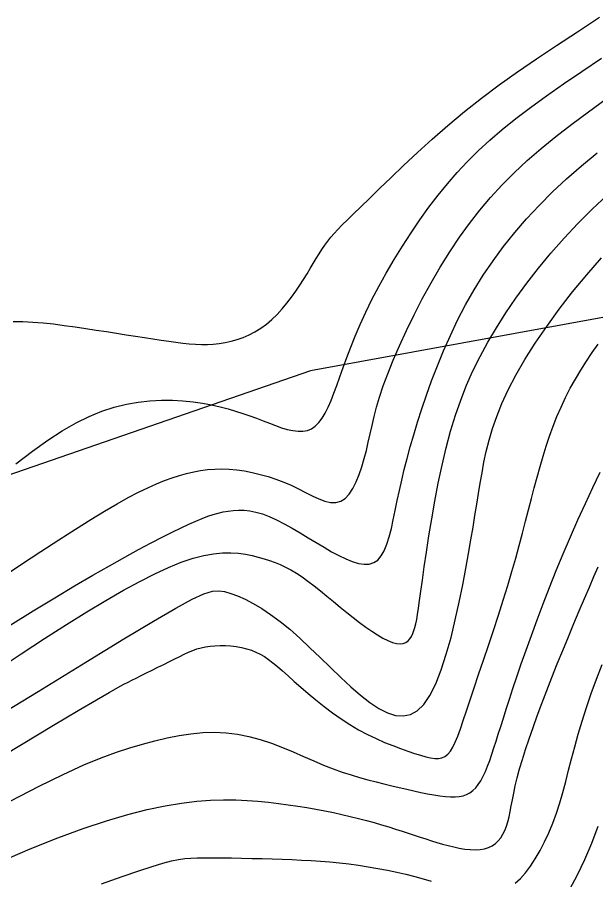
# Model space of a CAD drawing. Header units: metres. Extents: x 241192 to 243928, y 277833 to 281309.
# Drawn here: x 243687.42 to 243701.95, y 281206.99 to 281228.64 of the extents above; entities that cross this region are included whole.
import ezdxf

# ---------------------------------------------------------------- set-up
doc = ezdxf.new("R2010")
doc.units = ezdxf.units.M
for name, color, linetype in [('TERRAIN_BOUNDARY', 6, 'Continuous'), ('TERRAIN_CONTOUR_1M', 3, 'Continuous'), ('TERRAIN_CONTOUR_5M_SUPPLEMENT', 4, 'Continuous')]:
    doc.layers.add(name, color=color, linetype=linetype)

msp = doc.modelspace()

# ---------------------------------------------------------------- linework, layer by layer
at = {"layer": 'TERRAIN_BOUNDARY'}
msp.add_polyline3d([(243803.506, 281210.522, 0), (243786.265, 281220.863, 0), (243786.501, 281227.161, 0), (243776.356, 281228.39, 0), (243766.605, 281227.575, 0), (243762.095, 281225.817, 0), (243752.009, 281225.627, 0), (243745.421, 281222.791, 0), (243737.295, 281221.867, 0), (243730.231, 281226.018, 0), (243720.239, 281224.425, 0), (243694.771, 281219.777, 0), (243676.151, 281213.339, 0), (243667.336, 281210.203, 0), (243634.22, 281202.514, 0), (243606.489, 281195.27, 0), (243594.248, 281193.958, 0), (243583.689, 281188.269, 0), (243579.782, 281189.576, 0), (243568.34, 281189.293, 0), (243546.752, 281188.108, 0), (243534.671, 281185.651, 0)], dxfattribs=at)
at = {"layer": 'TERRAIN_CONTOUR_1M'}
for points in [[(243687.385, 281217.449, 1), (243687.8, 281217.766, 1), (243688.187, 281218.04, 1), (243688.551, 281218.274, 1), (243688.896, 281218.47, 1), (243689.225, 281218.632, 1), (243689.542, 281218.763, 1), (243689.852, 281218.865, 1), (243690.157, 281218.942, 1), (243690.456, 281218.995, 1), (243690.749, 281219.028, 1), (243691.034, 281219.043, 1), (243691.309, 281219.042, 1), (243691.574, 281219.027, 1), (243691.827, 281219.001, 1), (243692.067, 281218.967, 1), (243692.292, 281218.925, 1), (243692.505, 281218.878, 1), (243692.705, 281218.826, 1), (243692.896, 281218.77, 1), (243693.077, 281218.711, 1), (243693.251, 281218.65, 1), (243693.419, 281218.588, 1), (243693.582, 281218.525, 1), (243693.741, 281218.463, 1), (243693.897, 281218.405, 1), (243694.047, 281218.352, 1), (243694.191, 281218.309, 1), (243694.329, 281218.278, 1), (243694.46, 281218.261, 1), (243694.582, 281218.262, 1), (243694.695, 281218.283, 1), (243694.798, 281218.327, 1), (243694.893, 281218.393, 1), (243694.981, 281218.48, 1), (243695.063, 281218.589, 1), (243695.14, 281218.717, 1), (243695.214, 281218.865, 1), (243695.287, 281219.03, 1), (243695.36, 281219.214, 1), (243695.433, 281219.413, 1), (243695.51, 281219.629, 1), (243695.593, 281219.861, 1), (243695.682, 281220.109, 1), (243695.781, 281220.371, 1), (243695.892, 281220.649, 1), (243696.016, 281220.94, 1), (243696.156, 281221.246, 1), (243696.313, 281221.564, 1), (243696.485, 281221.893, 1), (243696.671, 281222.228, 1), (243696.869, 281222.566, 1), (243697.077, 281222.903, 1), (243697.293, 281223.237, 1), (243697.515, 281223.563, 1), (243697.741, 281223.878, 1), (243697.969, 281224.179, 1), (243698.204, 281224.468, 1), (243698.447, 281224.748, 1), (243698.703, 281225.021, 1), (243698.974, 281225.291, 1), (243699.265, 281225.559, 1), (243699.579, 281225.828, 1), (243699.919, 281226.102, 1), (243700.288, 281226.382, 1), (243700.688, 281226.671, 1), (243701.117, 281226.971, 1), (243701.576, 281227.286, 1), (243702.065, 281227.616, 1)], [(243687.02, 281214.589, 2), (243687.529, 281214.928, 2), (243688.01, 281215.245, 2), (243688.462, 281215.54, 2), (243688.881, 281215.809, 2), (243689.265, 281216.049, 2), (243689.611, 281216.26, 2), (243689.923, 281216.442, 2), (243690.205, 281216.599, 2), (243690.461, 281216.733, 2), (243690.695, 281216.847, 2), (243690.91, 281216.944, 2), (243691.112, 281217.026, 2), (243691.303, 281217.096, 2), (243691.487, 281217.156, 2), (243691.667, 281217.207, 2), (243691.844, 281217.249, 2), (243692.019, 281217.281, 2), (243692.194, 281217.303, 2), (243692.371, 281217.316, 2), (243692.55, 281217.318, 2), (243692.734, 281217.311, 2), (243692.923, 281217.293, 2), (243693.117, 281217.266, 2), (243693.314, 281217.228, 2), (243693.512, 281217.182, 2), (243693.71, 281217.127, 2), (243693.906, 281217.062, 2), (243694.1, 281216.99, 2), (243694.288, 281216.908, 2), (243694.471, 281216.82, 2), (243694.648, 281216.73, 2), (243694.817, 281216.645, 2), (243694.978, 281216.571, 2), (243695.13, 281216.513, 2), (243695.273, 281216.479, 2), (243695.407, 281216.475, 2), (243695.53, 281216.507, 2), (243695.642, 281216.579, 2), (243695.744, 281216.687, 2), (243695.836, 281216.826, 2), (243695.919, 281216.991, 2), (243695.993, 281217.175, 2), (243696.06, 281217.372, 2), (243696.12, 281217.577, 2), (243696.173, 281217.784, 2), (243696.222, 281217.99, 2), (243696.268, 281218.196, 2), (243696.315, 281218.408, 2), (243696.369, 281218.63, 2), (243696.431, 281218.866, 2), (243696.506, 281219.121, 2), (243696.598, 281219.399, 2), (243696.71, 281219.706, 2), (243696.844, 281220.043, 2), (243697.001, 281220.406, 2), (243697.177, 281220.788, 2), (243697.369, 281221.183, 2), (243697.576, 281221.585, 2), (243697.796, 281221.987, 2), (243698.025, 281222.381, 2), (243698.262, 281222.763, 2), (243698.505, 281223.127, 2), (243698.755, 281223.474, 2), (243699.016, 281223.806, 2), (243699.289, 281224.127, 2), (243699.577, 281224.439, 2), (243699.882, 281224.745, 2), (243700.207, 281225.048, 2), (243700.554, 281225.35, 2), (243700.925, 281225.654, 2), (243701.321, 281225.962, 2), (243701.742, 281226.276, 2), (243702.188, 281226.597, 2)], [(243687.244, 281213.403, 3), (243687.822, 281213.759, 3), (243688.361, 281214.087, 3), (243688.859, 281214.384, 3), (243689.316, 281214.651, 3), (243689.735, 281214.891, 3), (243690.118, 281215.105, 3), (243690.464, 281215.295, 3), (243690.777, 281215.461, 3), (243691.058, 281215.607, 3), (243691.308, 281215.733, 3), (243691.529, 281215.842, 3), (243691.724, 281215.934, 3), (243691.899, 281216.012, 3), (243692.055, 281216.077, 3), (243692.198, 281216.13, 3), (243692.331, 281216.174, 3), (243692.458, 281216.209, 3), (243692.583, 281216.238, 3), (243692.709, 281216.261, 3), (243692.838, 281216.277, 3), (243692.97, 281216.284, 3), (243693.109, 281216.281, 3), (243693.253, 281216.265, 3), (243693.405, 281216.235, 3), (243693.567, 281216.189, 3), (243693.738, 281216.125, 3), (243693.92, 281216.043, 3), (243694.111, 281215.944, 3), (243694.309, 281215.834, 3), (243694.51, 281215.715, 3), (243694.712, 281215.593, 3), (243694.913, 281215.471, 3), (243695.111, 281215.353, 3), (243695.302, 281215.242, 3), (243695.485, 281215.144, 3), (243695.658, 281215.06, 3), (243695.821, 281214.995, 3), (243695.973, 281214.95, 3), (243696.114, 281214.928, 3), (243696.242, 281214.933, 3), (243696.357, 281214.968, 3), (243696.459, 281215.034, 3), (243696.546, 281215.136, 3), (243696.622, 281215.268, 3), (243696.688, 281215.429, 3), (243696.746, 281215.614, 3), (243696.799, 281215.82, 3), (243696.848, 281216.042, 3), (243696.897, 281216.278, 3), (243696.947, 281216.524, 3), (243697.001, 281216.776, 3), (243697.06, 281217.036, 3), (243697.124, 281217.305, 3), (243697.194, 281217.583, 3), (243697.273, 281217.873, 3), (243697.359, 281218.175, 3), (243697.456, 281218.491, 3), (243697.562, 281218.823, 3), (243697.68, 281219.17, 3), (243697.81, 281219.531, 3), (243697.953, 281219.902, 3), (243698.108, 281220.28, 3), (243698.278, 281220.663, 3), (243698.461, 281221.047, 3), (243698.659, 281221.429, 3), (243698.873, 281221.806, 3), (243699.102, 281222.176, 3), (243699.348, 281222.539, 3), (243699.611, 281222.894, 3), (243699.891, 281223.244, 3), (243700.189, 281223.588, 3), (243700.504, 281223.927, 3), (243700.839, 281224.262, 3), (243701.193, 281224.593, 3), (243701.566, 281224.92, 3), (243701.959, 281225.247, 3)], [(243686.913, 281212.277, 4), (243687.523, 281212.681, 4), (243688.106, 281213.062, 4), (243688.656, 281213.415, 4), (243689.169, 281213.735, 4), (243689.645, 281214.022, 4), (243690.085, 281214.277, 4), (243690.493, 281214.499, 4), (243690.869, 281214.69, 4), (243691.216, 281214.85, 4), (243691.534, 281214.979, 4), (243691.827, 281215.078, 4), (243692.096, 281215.149, 4), (243692.342, 281215.193, 4), (243692.568, 281215.214, 4), (243692.775, 281215.217, 4), (243692.967, 281215.204, 4), (243693.144, 281215.179, 4), (243693.308, 281215.145, 4), (243693.463, 281215.107, 4), (243693.609, 281215.066, 4), (243693.748, 281215.023, 4), (243693.883, 281214.974, 4), (243694.016, 281214.92, 4), (243694.148, 281214.858, 4), (243694.281, 281214.787, 4), (243694.418, 281214.706, 4), (243694.56, 281214.612, 4), (243694.709, 281214.505, 4), (243694.864, 281214.387, 4), (243695.023, 281214.26, 4), (243695.186, 281214.128, 4), (243695.351, 281213.992, 4), (243695.517, 281213.855, 4), (243695.682, 281213.72, 4), (243695.845, 281213.59, 4), (243696.005, 281213.467, 4), (243696.161, 281213.352, 4), (243696.311, 281213.248, 4), (243696.454, 281213.156, 4), (243696.589, 281213.077, 4), (243696.714, 281213.014, 4), (243696.828, 281212.967, 4), (243696.93, 281212.939, 4), (243697.019, 281212.931, 4), (243697.095, 281212.94, 4), (243697.161, 281212.966, 4), (243697.217, 281213.005, 4), (243697.264, 281213.057, 4), (243697.304, 281213.118, 4), (243697.338, 281213.188, 4), (243697.366, 281213.263, 4), (243697.391, 281213.344, 4), (243697.414, 281213.435, 4), (243697.435, 281213.542, 4), (243697.457, 281213.671, 4), (243697.482, 281213.828, 4), (243697.509, 281214.02, 4), (243697.541, 281214.252, 4), (243697.58, 281214.531, 4), (243697.626, 281214.859, 4), (243697.68, 281215.231, 4), (243697.742, 281215.637, 4), (243697.812, 281216.067, 4), (243697.89, 281216.513, 4), (243697.976, 281216.965, 4), (243698.07, 281217.413, 4), (243698.173, 281217.849, 4), (243698.285, 281218.264, 4), (243698.406, 281218.662, 4), (243698.539, 281219.044, 4), (243698.685, 281219.416, 4), (243698.846, 281219.779, 4), (243699.023, 281220.139, 4), (243699.218, 281220.498, 4), (243699.433, 281220.86, 4), (243699.668, 281221.229, 4), (243699.923, 281221.602, 4), (243700.197, 281221.977, 4), (243700.49, 281222.354, 4), (243700.801, 281222.73, 4), (243701.129, 281223.102, 4), (243701.474, 281223.47, 4), (243701.834, 281223.83, 4), (243702.209, 281224.182, 4)], [(243686.508, 281209.798, 6), (243687.526, 281210.408, 6), (243688.334, 281210.891, 6), (243688.95, 281211.258, 6), (243689.404, 281211.527, 6), (243689.726, 281211.714, 6), (243689.946, 281211.84, 6), (243690.094, 281211.921, 6), (243690.201, 281211.975, 6), (243690.296, 281212.022, 6), (243690.404, 281212.075, 6), (243690.528, 281212.135, 6), (243690.662, 281212.202, 6), (243690.804, 281212.273, 6), (243690.949, 281212.346, 6), (243691.095, 281212.418, 6), (243691.236, 281212.489, 6), (243691.371, 281212.556, 6), (243691.494, 281212.618, 6), (243691.609, 281212.673, 6), (243691.718, 281212.723, 6), (243691.823, 281212.766, 6), (243691.927, 281212.803, 6), (243692.032, 281212.834, 6), (243692.14, 281212.858, 6), (243692.255, 281212.875, 6), (243692.378, 281212.886, 6), (243692.507, 281212.89, 6), (243692.64, 281212.888, 6), (243692.776, 281212.878, 6), (243692.911, 281212.862, 6), (243693.044, 281212.839, 6), (243693.172, 281212.808, 6), (243693.293, 281212.771, 6), (243693.406, 281212.726, 6), (243693.513, 281212.673, 6), (243693.617, 281212.611, 6), (243693.722, 281212.539, 6), (243693.83, 281212.455, 6), (243693.946, 281212.36, 6), (243694.071, 281212.251, 6), (243694.21, 281212.128, 6), (243694.365, 281211.991, 6), (243694.534, 281211.842, 6), (243694.716, 281211.685, 6), (243694.909, 281211.524, 6), (243695.112, 281211.362, 6), (243695.322, 281211.203, 6), (243695.538, 281211.05, 6), (243695.757, 281210.907, 6), (243695.978, 281210.778, 6), (243696.199, 281210.661, 6), (243696.417, 281210.556, 6), (243696.629, 281210.462, 6), (243696.834, 281210.379, 6), (243697.029, 281210.306, 6), (243697.21, 281210.242, 6), (243697.377, 281210.186, 6), (243697.527, 281210.137, 6), (243697.661, 281210.099, 6), (243697.78, 281210.071, 6), (243697.886, 281210.056, 6), (243697.981, 281210.057, 6), (243698.066, 281210.073, 6), (243698.143, 281210.108, 6), (243698.213, 281210.164, 6), (243698.278, 281210.241, 6), (243698.339, 281210.342, 6), (243698.4, 281210.468, 6), (243698.463, 281210.62, 6), (243698.529, 281210.8, 6), (243698.601, 281211.01, 6), (243698.681, 281211.251, 6), (243698.772, 281211.525, 6), (243698.875, 281211.831, 6), (243698.988, 281212.165, 6), (243699.108, 281212.52, 6), (243699.233, 281212.89, 6), (243699.359, 281213.269, 6), (243699.483, 281213.65, 6), (243699.604, 281214.026, 6), (243699.717, 281214.392, 6), (243699.821, 281214.743, 6), (243699.917, 281215.078, 6), (243700.005, 281215.399, 6), (243700.087, 281215.708, 6), (243700.165, 281216.006, 6), (243700.239, 281216.294, 6), (243700.311, 281216.574, 6), (243700.382, 281216.847, 6), (243700.454, 281217.115, 6), (243700.527, 281217.379, 6), (243700.603, 281217.637, 6), (243700.682, 281217.892, 6), (243700.765, 281218.142, 6), (243700.855, 281218.388, 6), (243700.95, 281218.631, 6), (243701.054, 281218.87, 6), (243701.166, 281219.107, 6), (243701.286, 281219.34, 6), (243701.413, 281219.569, 6), (243701.547, 281219.795, 6), (243701.688, 281220.017, 6), (243701.834, 281220.236, 6), (243701.985, 281220.45, 6)], [(243687.243, 281208.988, 7), (243687.967, 281209.361, 7), (243688.576, 281209.659, 7), (243689.091, 281209.894, 7), (243689.528, 281210.076, 7), (243689.907, 281210.217, 7), (243690.245, 281210.328, 7), (243690.561, 281210.419, 7), (243690.87, 281210.501, 7), (243691.176, 281210.572, 7), (243691.478, 281210.632, 7), (243691.776, 281210.676, 7), (243692.072, 281210.705, 7), (243692.365, 281210.714, 7), (243692.656, 281210.703, 7), (243692.944, 281210.669, 7), (243693.23, 281210.611, 7), (243693.514, 281210.533, 7), (243693.793, 281210.438, 7), (243694.068, 281210.333, 7), (243694.337, 281210.221, 7), (243694.6, 281210.107, 7), (243694.855, 281209.996, 7), (243695.102, 281209.893, 7), (243695.34, 281209.8, 7), (243695.569, 281209.718, 7), (243695.79, 281209.646, 7), (243696.005, 281209.581, 7), (243696.213, 281209.523, 7), (243696.416, 281209.47, 7), (243696.614, 281209.421, 7), (243696.808, 281209.374, 7), (243696.998, 281209.328, 7), (243697.185, 281209.285, 7), (243697.366, 281209.243, 7), (243697.541, 281209.205, 7), (243697.708, 281209.172, 7), (243697.867, 281209.143, 7), (243698.016, 281209.12, 7), (243698.154, 281209.104, 7), (243698.28, 281209.096, 7), (243698.396, 281209.096, 7), (243698.502, 281209.105, 7), (243698.599, 281209.124, 7), (243698.687, 281209.154, 7), (243698.769, 281209.197, 7), (243698.844, 281209.252, 7), (243698.914, 281209.321, 7), (243698.979, 281209.404, 7), (243699.041, 281209.501, 7), (243699.099, 281209.611, 7), (243699.156, 281209.733, 7), (243699.21, 281209.866, 7), (243699.264, 281210.01, 7), (243699.317, 281210.162, 7), (243699.37, 281210.323, 7), (243699.424, 281210.492, 7), (243699.481, 281210.671, 7), (243699.542, 281210.863, 7), (243699.607, 281211.071, 7), (243699.679, 281211.296, 7), (243699.759, 281211.542, 7), (243699.847, 281211.811, 7), (243699.947, 281212.105, 7), (243700.057, 281212.428, 7), (243700.179, 281212.775, 7), (243700.312, 281213.144, 7), (243700.455, 281213.531, 7), (243700.606, 281213.933, 7), (243700.767, 281214.346, 7), (243700.935, 281214.767, 7), (243701.11, 281215.192, 7), (243701.292, 281215.618, 7), (243701.477, 281216.04, 7), (243701.665, 281216.454, 7), (243701.851, 281216.856, 7), (243702.033, 281217.24, 7)], [(243686.981, 281207.463, 8), (243687.741, 281207.79, 8), (243688.438, 281208.069, 8), (243689.075, 281208.303, 8), (243689.658, 281208.497, 8), (243690.192, 281208.654, 8), (243690.68, 281208.778, 8), (243691.128, 281208.873, 8), (243691.54, 281208.941, 8), (243691.919, 281208.987, 8), (243692.269, 281209.013, 8), (243692.594, 281209.022, 8), (243692.897, 281209.018, 8), (243693.183, 281209.004, 8), (243693.456, 281208.984, 8), (243693.718, 281208.959, 8), (243693.971, 281208.931, 8), (243694.216, 281208.899, 8), (243694.453, 281208.865, 8), (243694.684, 281208.827, 8), (243694.91, 281208.787, 8), (243695.13, 281208.744, 8), (243695.347, 281208.699, 8), (243695.56, 281208.652, 8), (243695.769, 281208.603, 8), (243695.974, 281208.552, 8), (243696.174, 281208.5, 8), (243696.368, 281208.448, 8), (243696.555, 281208.395, 8), (243696.735, 281208.342, 8), (243696.906, 281208.289, 8), (243697.069, 281208.237, 8), (243697.225, 281208.186, 8), (243697.375, 281208.136, 8), (243697.52, 281208.087, 8), (243697.662, 281208.04, 8), (243697.802, 281207.995, 8), (243697.941, 281207.951, 8), (243698.08, 281207.91, 8), (243698.221, 281207.872, 8), (243698.363, 281207.838, 8), (243698.503, 281207.809, 8), (243698.641, 281207.786, 8), (243698.775, 281207.772, 8), (243698.902, 281207.767, 8), (243699.022, 281207.774, 8), (243699.134, 281207.792, 8), (243699.235, 281207.824, 8), (243699.326, 281207.868, 8), (243699.407, 281207.925, 8), (243699.479, 281207.992, 8), (243699.543, 281208.071, 8), (243699.598, 281208.158, 8), (243699.646, 281208.255, 8), (243699.686, 281208.36, 8), (243699.72, 281208.472, 8), (243699.75, 281208.593, 8), (243699.777, 281208.724, 8), (243699.804, 281208.866, 8), (243699.833, 281209.021, 8), (243699.867, 281209.19, 8), (243699.907, 281209.374, 8), (243699.955, 281209.576, 8), (243700.014, 281209.795, 8), (243700.084, 281210.031, 8), (243700.164, 281210.283, 8), (243700.253, 281210.551, 8), (243700.351, 281210.834, 8), (243700.458, 281211.13, 8), (243700.573, 281211.439, 8), (243700.696, 281211.76, 8), (243700.826, 281212.091, 8), (243700.96, 281212.429, 8), (243701.098, 281212.769, 8), (243701.237, 281213.107, 8), (243701.375, 281213.439, 8), (243701.51, 281213.761, 8), (243701.64, 281214.067, 8), (243701.763, 281214.354, 8), (243701.878, 281214.619, 8), (243701.984, 281214.864, 8)], [(243699.905, 281206.93, 9), (243700.033, 281207.049, 9), (243700.16, 281207.193, 9), (243700.285, 281207.358, 9), (243700.408, 281207.543, 9), (243700.526, 281207.746, 9), (243700.64, 281207.965, 9), (243700.747, 281208.196, 9), (243700.847, 281208.438, 9), (243700.939, 281208.688, 9), (243701.023, 281208.945, 9), (243701.099, 281209.208, 9), (243701.172, 281209.48, 9), (243701.244, 281209.761, 9), (243701.318, 281210.051, 9), (243701.397, 281210.353, 9), (243701.483, 281210.667, 9), (243701.579, 281210.994, 9), (243701.688, 281211.334, 9), (243701.809, 281211.686, 9), (243701.941, 281212.047, 9), (243702.083, 281212.414, 9)], [(243689.534, 281206.918, 9), (243690.05, 281207.098, 9), (243690.47, 281207.242, 9), (243690.806, 281207.352, 9), (243691.073, 281207.433, 9), (243691.287, 281207.49, 9), (243691.464, 281207.528, 9), (243691.62, 281207.55, 9), (243691.772, 281207.561, 9), (243691.934, 281207.565, 9), (243692.119, 281207.567, 9), (243692.327, 281207.567, 9), (243692.553, 281207.566, 9), (243692.793, 281207.563, 9), (243693.043, 281207.558, 9), (243693.299, 281207.553, 9), (243693.558, 281207.546, 9), (243693.813, 281207.539, 9), (243694.063, 281207.531, 9), (243694.308, 281207.522, 9), (243694.549, 281207.511, 9), (243694.787, 281207.498, 9), (243695.024, 281207.482, 9), (243695.26, 281207.463, 9), (243695.496, 281207.44, 9), (243695.735, 281207.413, 9), (243695.976, 281207.38, 9), (243696.218, 281207.343, 9), (243696.46, 281207.302, 9), (243696.7, 281207.256, 9), (243696.935, 281207.208, 9), (243697.164, 281207.155, 9), (243697.386, 281207.1, 9), (243697.597, 281207.043, 9), (243697.798, 281206.983, 9)]]:
    msp.add_polyline3d(points, dxfattribs=at)
at = {"layer": 'TERRAIN_CONTOUR_5M_SUPPLEMENT'}
for points in [[(243687.317, 281221.017, 0), (243687.557, 281221.014, 0), (243687.808, 281221.001, 0), (243688.068, 281220.98, 0), (243688.333, 281220.952, 0), (243688.601, 281220.918, 0), (243688.87, 281220.881, 0), (243689.138, 281220.841, 0), (243689.401, 281220.8, 0), (243689.659, 281220.76, 0), (243689.909, 281220.721, 0), (243690.151, 281220.682, 0), (243690.384, 281220.646, 0), (243690.608, 281220.611, 0), (243690.823, 281220.578, 0), (243691.026, 281220.548, 0), (243691.218, 281220.52, 0), (243691.399, 281220.495, 0), (243691.57, 281220.474, 0), (243691.732, 281220.457, 0), (243691.888, 281220.446, 0), (243692.039, 281220.44, 0), (243692.187, 281220.44, 0), (243692.334, 281220.447, 0), (243692.481, 281220.462, 0), (243692.63, 281220.486, 0), (243692.781, 281220.518, 0), (243692.932, 281220.561, 0), (243693.083, 281220.614, 0), (243693.233, 281220.678, 0), (243693.381, 281220.755, 0), (243693.526, 281220.844, 0), (243693.667, 281220.947, 0), (243693.803, 281221.063, 0), (243693.934, 281221.192, 0), (243694.06, 281221.33, 0), (243694.18, 281221.474, 0), (243694.294, 281221.623, 0), (243694.402, 281221.773, 0), (243694.503, 281221.922, 0), (243694.598, 281222.068, 0), (243694.685, 281222.209, 0), (243694.767, 281222.343, 0), (243694.843, 281222.472, 0), (243694.917, 281222.595, 0), (243694.989, 281222.712, 0), (243695.059, 281222.824, 0), (243695.13, 281222.93, 0), (243695.203, 281223.03, 0), (243695.279, 281223.127, 0), (243695.363, 281223.223, 0), (243695.458, 281223.325, 0), (243695.569, 281223.437, 0), (243695.699, 281223.566, 0), (243695.854, 281223.716, 0), (243696.038, 281223.893, 0), (243696.254, 281224.103, 0), (243696.505, 281224.349, 0), (243696.791, 281224.626, 0), (243697.108, 281224.929, 0), (243697.453, 281225.252, 0), (243697.823, 281225.588, 0), (243698.216, 281225.932, 0), (243698.629, 281226.278, 0), (243699.058, 281226.618, 0), (243699.502, 281226.95, 0), (243699.962, 281227.277, 0), (243700.441, 281227.604, 0), (243700.941, 281227.938, 0), (243701.465, 281228.282, 0), (243702.014, 281228.643, 0)], [(243686.552, 281210.89, 5), (243687.942, 281211.741, 5), (243689.137, 281212.472, 5), (243690.097, 281213.056, 5), (243690.839, 281213.503, 5), (243691.399, 281213.829, 5), (243691.808, 281214.051, 5), (243692.101, 281214.186, 5), (243692.312, 281214.251, 5), (243692.472, 281214.263, 5), (243692.617, 281214.241, 5), (243692.773, 281214.196, 5), (243692.946, 281214.132, 5), (243693.134, 281214.049, 5), (243693.335, 281213.944, 5), (243693.549, 281213.817, 5), (243693.773, 281213.667, 5), (243694.008, 281213.494, 5), (243694.251, 281213.297, 5), (243694.501, 281213.075, 5), (243694.757, 281212.836, 5), (243695.015, 281212.587, 5), (243695.273, 281212.336, 5), (243695.529, 281212.09, 5), (243695.781, 281211.857, 5), (243696.026, 281211.644, 5), (243696.261, 281211.46, 5), (243696.486, 281211.311, 5), (243696.7, 281211.202, 5), (243696.903, 281211.138, 5), (243697.095, 281211.123, 5), (243697.278, 281211.161, 5), (243697.45, 281211.256, 5), (243697.614, 281211.414, 5), (243697.768, 281211.638, 5), (243697.913, 281211.93, 5), (243698.05, 281212.279, 5), (243698.177, 281212.671, 5), (243698.295, 281213.094, 5), (243698.403, 281213.534, 5), (243698.502, 281213.978, 5), (243698.59, 281214.411, 5), (243698.669, 281214.82, 5), (243698.737, 281215.196, 5), (243698.796, 281215.539, 5), (243698.849, 281215.856, 5), (243698.896, 281216.152, 5), (243698.94, 281216.431, 5), (243698.983, 281216.698, 5), (243699.026, 281216.96, 5), (243699.072, 281217.22, 5), (243699.121, 281217.485, 5), (243699.179, 281217.756, 5), (243699.249, 281218.037, 5), (243699.334, 281218.329, 5), (243699.441, 281218.636, 5), (243699.571, 281218.96, 5), (243699.73, 281219.304, 5), (243699.921, 281219.67, 5), (243700.147, 281220.06, 5), (243700.406, 281220.469, 5), (243700.694, 281220.891, 5), (243701.008, 281221.322, 5), (243701.344, 281221.756, 5), (243701.698, 281222.187, 5), (243702.067, 281222.61, 5)], [(243701.276, 281206.778, 10), (243701.464, 281207.14, 10), (243701.648, 281207.527, 10), (243701.822, 281207.935, 10), (243701.98, 281208.361, 10)]]:
    msp.add_polyline3d(points, dxfattribs=at)

doc.saveas('drawing.dxf')
